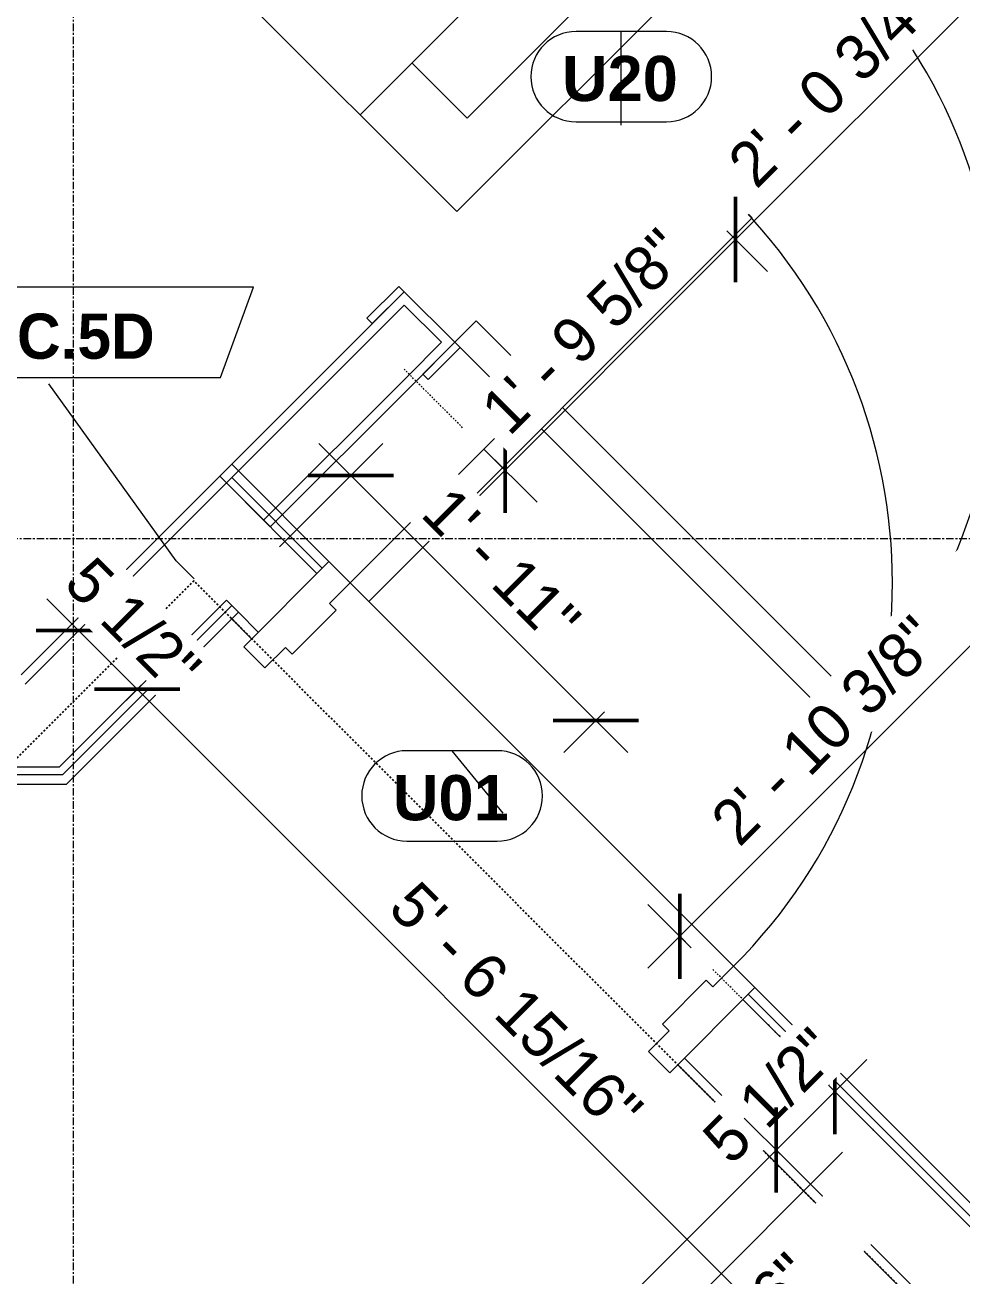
# Model space of a CAD drawing. Header units: inches. Extents: x -4058 to -1781, y 9814 to 12264.
# Drawn here: x -2503.5 to -2441.3, y 10418.3 to 10501.3 of the extents above; entities that cross this region are included whole.
import ezdxf

# ---------------------------------------------------------------- set-up
doc = ezdxf.new("R2010")
doc.units = ezdxf.units.IN
doc.header["$MEASUREMENT"] = 0
for name, pattern in [('Dash 3_32_', [0.1875, 0.09375, -0.09375]), ('Dash_2_', [0.25, 0.125, -0.125]), ('Grid Line 1_2_', [0.875, 0.5, -0.125, 0.125, -0.125])]:
    doc.linetypes.add(name, pattern=pattern)
for name, color, linetype, lineweight in [('0-1', 7, 'Continuous', 5), ('0-2', 7, 'Continuous', 9), ('A-ANNO-DIMS', 211, 'Continuous', 9), ('A-ANNO-DIMS-32', 211, 'Continuous', 9), ('A-DETL-1', 90, 'Dash 3_32_', 9), ('A-DOOR-1', 7, 'Continuous', 9), ('A-DOOR-2', 31, 'Continuous', 9), ('A-DOOR-FRAM-1', 7, 'Continuous', 9), ('A-DOOR-IDEN', 31, 'Continuous', 9), ('A-FLOR-2', 192, 'Continuous', 9), ('A-WALL-1', 7, 'Continuous', 9), ('A-WALL-2', 113, 'Continuous', 9), ('A-WALL-IDEN', 211, 'Continuous', 9), ('I-WALL-3', 7, 'Continuous', 9), ('P-SANR-FIXT', 6, 'Continuous', 9), ('S-GRID-1', 1, 'Grid Line 1_2_', 9)]:
    doc.layers.add(name, color=color, linetype=linetype, lineweight=lineweight)
doc.layers.add('0-3', color=250, linetype='Dash_2_')
doc.styles.add('Arial_B', font='arialbd.ttf', dxfattribs={"height": 3})
doc.styles.add('Century Gothic', font='ufonts.com_century-gothic.ttf', dxfattribs={"height": 3})
doc.styles.add('Century Gothic_B_1', font='GOTHICB.TTF', dxfattribs={"height": 3})
doc.dimstyles.new('THE_DIMENSION_STRING', dxfattribs={"dimscale": 12, "dimtxt": 3.132505, "dimasz": 0.333333, "dimexe": 0.25, "dimexo": 0.166667, "dimgap": 0.041667, "dimtad": 1, "dimdec": 4, "dimrnd": 0.0625, "dimzin": 3, "dimdsep": 46, "dimlunit": 4, "dimtxsty": 'Century Gothic', "dimblk1": 'OBLIQUE', "dimblk2": 'OBLIQUE', "dimsah": 1, "dimcen": 0.09, "dimdle": 0.25, "dimazin": 0, "dimtfac": 1, "dimtdec": 4, "dimtix": 1, "dimtmove": 0, "dimatfit": 3, "dimfxl": 1, "dimtvp": 1, "dimtfill": 1, "dimfrac": 2, "dimtolj": 1, "dimtzin": 0, "dimarcsym": 2})
doc.dimstyles.new('THE_DIMENSION_STRING_1', dxfattribs={"dimscale": 12, "dimtxt": 3.132505, "dimasz": 0.333333, "dimexe": 0.25, "dimexo": 0.166667, "dimgap": 0.041667, "dimtad": 1, "dimdec": 4, "dimrnd": 0.0625, "dimzin": 3, "dimdsep": 46, "dimlunit": 4, "dimtxsty": 'Century Gothic', "dimblk1": 'OBLIQUE', "dimblk2": 'OBLIQUE', "dimsah": 1, "dimcen": 0.09, "dimdle": 0.25, "dimazin": 0, "dimtfac": 1, "dimtdec": 4, "dimtix": 1, "dimtmove": 1, "dimatfit": 3, "dimfxl": 1, "dimtvp": 1, "dimtfill": 1, "dimfrac": 2, "dimtolj": 1, "dimtzin": 0, "dimarcsym": 2})
doc.dimstyles.new('THE_DIMENSION_STRING_4', dxfattribs={"dimscale": 12, "dimtxt": 3.132505, "dimasz": 0.333333, "dimexe": 0.25, "dimexo": 0.166667, "dimgap": 0.041667, "dimtad": 1, "dimdec": 4, "dimrnd": 0.0625, "dimzin": 3, "dimdsep": 46, "dimlunit": 4, "dimtxsty": 'Century Gothic', "dimblk1": 'OBLIQUE', "dimblk2": 'OBLIQUE', "dimsah": 1, "dimcen": 0.09, "dimdle": 0.25, "dimazin": 0, "dimtfac": 1, "dimtdec": 4, "dimtix": 1, "dimtmove": 0, "dimatfit": 3, "dimfxl": 1, "dimtvp": 1, "dimtfill": 1, "dimfrac": 2, "dimtolj": 1, "dimtzin": 0, "dimarcsym": 2})

# ---------------------------------------------------------------- blocks, each defined once
blk = doc.blocks.new('HOLLOW METAL - UNIT DOOR-2191977-UNIT PLANS - 1ST FLOOR')
at = {"layer": 'A-DOOR-1'}
for p, q in [((16.25, -3.875), (18, -3.875)), ((16.25, -39.875), (16.25, -3.875)), ((18, -3.875), (18, -39.875)), ((18, -39.875), (16.25, -39.875))]:
    blk.add_line(p, q, dxfattribs=at)
blk.add_arc((18, -3.875), 36, 180, 270, dxfattribs=at)
at = {"layer": 'A-DOOR-FRAM-1'}
for p, q in [((-20, 4.125), (-18, 4.125)), ((-20, -3.875), (-20, 4.125)), ((-18, 4.125), (-18, 2.1875)), ((18, 4.125), (20, 4.125)), ((18, 2.1875), (18, 4.125)), ((20, 4.125), (20, -3.875)), ((-18, 2.1875), (-17.375, 2.1875)), ((-17.375, 2.1875), (-17.375, -1.9375)), ((17.375, 2.1875), (18, 2.1875)), ((17.375, -1.9375), (17.375, 2.1875)), ((-18, -1.9375), (-18, -3.875)), ((-17.375, -1.9375), (-18, -1.9375)), ((18, -1.9375), (17.375, -1.9375)), ((18, -3.875), (18, -1.9375)), ((-18, -3.875), (-20, -3.875)), ((20, -3.875), (18, -3.875))]:
    blk.add_line(p, q, dxfattribs=at)
blk = doc.blocks.new('CTR - 1st Phase - Common Walls_rvt-1-UNIT PLANS - 1ST FLOOR')
at = {"layer": 'A-WALL-1'}
for p, q in [((-2490.181, 10470.908), (-2489.828, 10471.262)), ((-2489.828, 10471.262), (-2489.386, 10471.704)), ((-2483.817, 10465.251), (-2489.828, 10471.262)), ((-2494.07, 10467.019), (-2490.181, 10470.908)), ((-2484.171, 10464.898), (-2490.181, 10470.908)), ((-2494.512, 10466.577), (-2494.07, 10467.019)), ((-2503.55, 10457.539), (-2494.512, 10466.577)), ((-2490.623, 10462.688), (-2490.181, 10463.13)), ((-2490.269, 10462.334), (-2489.828, 10462.776)), ((-2489.828, 10462.776), (-2490.181, 10463.13)), ((-2490.181, 10463.13), (-2489.828, 10462.776)), ((-2489.386, 10462.334), (-2489.828, 10462.776)), ((-2489.828, 10462.776), (-2489.386, 10462.334)), ((-2501.272, 10452.039), (-2490.623, 10462.688)), ((-2501.064, 10451.539), (-2490.269, 10462.334)), ((-2489.828, 10461.892), (-2489.386, 10462.334)), ((-2488.06, 10461.009), (-2489.386, 10462.334)), ((-2501.272, 10452.039), (-2509.05, 10452.039)), ((-2501.772, 10451.539), (-2510.434, 10451.539)), ((-2501.064, 10451.539), (-2501.772, 10451.539)), ((-2437.812, 10418.539), (-2455.886, 10436.613)), ((-2437.105, 10418.539), (-2455.533, 10436.967)), ((-2443.636, 10416.585), (-2459.776, 10432.724))]:
    blk.add_line(p, q, dxfattribs=at)
at = {"layer": 'I-WALL-3'}
for p, q in [((-2489.828, 10472.145), (-2494.954, 10467.019)), ((-2489.386, 10471.704), (-2489.828, 10472.145)), ((-2483.375, 10465.693), (-2489.386, 10471.704)), ((-2494.954, 10467.019), (-2503.809, 10458.164)), ((-2500.806, 10450.914), (-2489.828, 10461.892)), ((-2489.828, 10461.892), (-2488.502, 10460.567)), ((-2511.059, 10450.914), (-2501.689, 10450.914)), ((-2501.689, 10450.914), (-2500.806, 10450.914)), ((-2437.471, 10419.789), (-2455.091, 10437.409)), ((-2460.217, 10432.282), (-2444.078, 10416.143))]:
    blk.add_line(p, q, dxfattribs=at)
at = {"layer": '0-2', "rotation": 134.9999999999948}
blk.add_blockref('HOLLOW METAL - UNIT DOOR-2191977-UNIT PLANS - 1ST FLOOR', (-2471.973, 10448.811), dxfattribs=at)
blk = doc.blocks.new('SWING - SINGLE - FLUSH - SWING - FLUSH - 3-0 x 6-8 - PASSAGE-4202136-UNIT PLANS - 1ST FLOOR')
at = {"layer": 'A-DOOR-2'}
for p, q in [((16, 2.375), (16, 38.386)), ((18, 38.386), (16, 38.386)), ((18, 2.375), (18, 38.386)), ((-18, 2.875), (-21, 2.875)), ((-21, 2.875), (-21, 2.375)), ((-18, 2.375), (-18, 2.875)), ((21, 2.875), (18, 2.875)), ((18, 2.875), (18, 2.375)), ((21, 2.375), (21, 2.875)), ((-21, 2.375), (-18, 2.375)), ((18, 2.375), (16, 2.375)), ((18, 2.375), (21, 2.375)), ((-18, -2.375), (-21, -2.375)), ((-21, -2.375), (-21, -2.875)), ((-18, -2.875), (-18, -2.375)), ((21, -2.375), (18, -2.375)), ((18, -2.375), (18, -2.875)), ((21, -2.875), (21, -2.375)), ((-21, -2.875), (-18, -2.875)), ((18, -2.875), (21, -2.875))]:
    blk.add_line(p, q, dxfattribs=at)
blk.add_arc((18, 2.375), 36.067, 93.17885, 180, dxfattribs=at)
blk = doc.blocks.new('SWING - SINGLE - FLUSH - SWING - FLUSH - 3-0 x 6-8 - PASSAGE-4202138-UNIT PLANS - 1ST FLOOR')
at = {"layer": 'A-DOOR-2'}
for p, q in [((16, 10.5), (16, 38.386)), ((18, 38.386), (16, 38.386)), ((18, 10.5), (18, 38.386)), ((16, 2.375), (16, 8.75)), ((18, 2.375), (18, 8.75)), ((-18, 2.875), (-21, 2.875)), ((-21, 2.875), (-21, 2.375)), ((-18, 2.375), (-18, 2.875)), ((21, 2.875), (18, 2.875)), ((18, 2.875), (18, 2.375)), ((21, 2.375), (21, 2.875)), ((-21, 2.375), (-18, 2.375)), ((18, 2.375), (16, 2.375)), ((18, 2.375), (21, 2.375)), ((-18, -2.375), (-21, -2.375)), ((-21, -2.375), (-21, -2.875)), ((-18, -2.875), (-18, -2.375)), ((21, -2.375), (18, -2.375)), ((18, -2.375), (18, -2.875)), ((21, -2.875), (21, -2.375)), ((-21, -2.875), (-18, -2.875)), ((18, -2.875), (21, -2.875))]:
    blk.add_line(p, q, dxfattribs=at)
blk.add_arc((18, 2.375), 36.067, 93.17885, 180, dxfattribs=at)
blk = doc.blocks.new('Stacked Washer and Dryer - 26_x25_ - Private-3627842-UNIT PLANS - 1ST FLOOR')
at = {"layer": 'P-SANR-FIXT'}
for p, q in [((0, 13.625), (32.4375, 13.625)), ((0, 13.625), (0, -13.625)), ((23.34375, -13.625), (23.34375, 13.625)), ((32.4375, 13.625), (32.4375, -13.625)), ((28.53125, 8.75), (23.34375, 8.75)), ((28.53125, -8.75), (28.53125, 8.75)), ((23.34375, -8.75), (28.53125, -8.75)), ((32.4375, -13.625), (0, -13.625))]:
    blk.add_line(p, q, dxfattribs=at)
blk = doc.blocks.new('DIMBLOCK120-UNIT PLANS - 1ST FLOOR')
at = {"layer": 'A-ANNO-DIMS-32', "lineweight": 50}
for p, q in [((-2435.779, 10465.116), (-2435.779, 10467.944)), ((-2435.779, 10465.116), (-2435.779, 10462.287)), ((-2460.084, 10440.811), (-2460.084, 10443.639)), ((-2460.084, 10440.811), (-2460.084, 10437.982))]:
    blk.add_line(p, q, dxfattribs=at)
at = {"layer": 'A-ANNO-DIMS-32'}
for p, q in [((-2435.193, 10464.53), (-2437.9, 10467.237)), ((-2435.779, 10465.116), (-2462.205, 10438.689)), ((-2435.779, 10465.116), (-2435.193, 10464.53)), ((-2459.327, 10440.054), (-2462.205, 10442.932)), ((-2460.084, 10440.811), (-2459.327, 10440.054))]:
    blk.add_line(p, q, dxfattribs=at)
at = {"layer": 'A-ANNO-DIMS-32', "color": 0, "insert": (-2458.247, 10448.793), "char_height": 3, "width": 24.5827, "attachment_point": 1, "rotation": 45, "line_spacing_factor": 0.984502, "style": 'Century Gothic', "bg_fill": 3, "box_fill_scale": 1.25, "bg_fill_color": 256, "bg_fill_true_color": 13158600, "bg_fill_transparency": 0}
blk.add_mtext('2\' - 10 3/8"', dxfattribs=at)
blk = doc.blocks.new('_Oblique')
at = {"color": 0, "linetype": 'ByBlock', "lineweight": -2}
blk.add_line((-0.5, -0.5), (0.5, 0.5), dxfattribs=at)
blk = doc.blocks.new('DIMBLOCK132-UNIT PLANS - 1ST FLOOR')
at = {"layer": 'A-ANNO-DIMS-32', "lineweight": 50}
for p, q in [((-2456.376, 10487.06), (-2456.376, 10489.889)), ((-2456.376, 10487.06), (-2456.376, 10484.232)), ((-2471.68, 10471.756), (-2471.68, 10474.585)), ((-2471.68, 10471.756), (-2471.68, 10468.928))]:
    blk.add_line(p, q, dxfattribs=at)
at = {"layer": 'A-ANNO-DIMS-32'}
for p, q in [((-2473.801, 10469.635), (-2456.376, 10487.06)), ((-2456.962, 10487.646), (-2454.255, 10484.939)), ((-2456.376, 10487.06), (-2456.962, 10487.646)), ((-2473.082, 10473.158), (-2469.558, 10469.635)), ((-2471.68, 10471.756), (-2473.082, 10473.158))]:
    blk.add_line(p, q, dxfattribs=at)
at = {"layer": 'A-ANNO-DIMS-32', "color": 0, "insert": (-2473.517, 10476.064), "char_height": 3, "width": 21.77837, "attachment_point": 1, "rotation": 45, "line_spacing_factor": 0.984502, "style": 'Century Gothic', "bg_fill": 3, "box_fill_scale": 1.25, "bg_fill_color": 256, "bg_fill_true_color": 13158600, "bg_fill_transparency": 0}
blk.add_mtext('1\' - 9 5/8"', dxfattribs=at)
blk = doc.blocks.new('DIMBLOCK133-UNIT PLANS - 1ST FLOOR')
at = {"layer": 'A-ANNO-DIMS-32'}
for p, q in [((-2445.051, 10510.734), (-2436.755, 10502.438)), ((-2438.877, 10504.559), (-2445.051, 10510.734)), ((-2456.376, 10487.06), (-2438.877, 10504.559)), ((-2456.962, 10487.646), (-2454.255, 10484.939)), ((-2456.376, 10487.06), (-2456.962, 10487.646))]:
    blk.add_line(p, q, dxfattribs=at)
at = {"layer": 'A-ANNO-DIMS-32', "lineweight": 50}
for p, q in [((-2438.877, 10504.559), (-2438.877, 10507.388)), ((-2438.877, 10504.559), (-2438.877, 10501.731)), ((-2456.376, 10487.06), (-2456.376, 10489.889)), ((-2456.376, 10487.06), (-2456.376, 10484.232))]:
    blk.add_line(p, q, dxfattribs=at)
at = {"layer": 'A-ANNO-DIMS-32', "color": 0, "insert": (-2457.115, 10492.466), "char_height": 3, "width": 21.77837, "attachment_point": 1, "rotation": 45, "line_spacing_factor": 0.984502, "style": 'Century Gothic', "bg_fill": 3, "box_fill_scale": 1.25, "bg_fill_color": 256, "bg_fill_true_color": 13158600, "bg_fill_transparency": 0}
blk.add_mtext('2\' - 0 3/4"', dxfattribs=at)
blk = doc.blocks.new('Wall Tag - Arch Wall-3956453-UNIT PLANS - 1ST FLOOR')
at = {"layer": 'A-WALL-IDEN'}
for p, q in [((-0.3561, 0.0937), (-0.4244, -0.0937)), ((0.4244, 0.0937), (-0.3561, 0.0937)), ((0.3561, -0.0937), (0.4244, 0.0937)), ((-0.4244, -0.0937), (0.3561, -0.0937))]:
    blk.add_line(p, q, dxfattribs=at)
blk = doc.blocks.new('DIMBLOCK902-UNIT PLANS - 1ST FLOOR')
at = {"layer": 'A-ANNO-DIMS-32'}
for p, q in [((-2486.646, 10466.665), (-2479.793, 10473.517)), ((-2484.036, 10473.517), (-2463.53, 10453.011)), ((-2481.915, 10471.396), (-2486.646, 10466.665)), ((-2465.066, 10455.719), (-2467.773, 10453.011)), ((-2465.651, 10455.133), (-2465.066, 10455.719))]:
    blk.add_line(p, q, dxfattribs=at)
at = {"layer": 'A-ANNO-DIMS-32', "lineweight": 50}
for p, q in [((-2481.915, 10471.396), (-2484.743, 10471.396)), ((-2481.915, 10471.396), (-2479.086, 10471.396)), ((-2465.651, 10455.133), (-2468.48, 10455.133)), ((-2465.651, 10455.133), (-2462.823, 10455.133))]:
    blk.add_line(p, q, dxfattribs=at)
at = {"layer": 'A-ANNO-DIMS-32', "color": 0, "insert": (-2475.246, 10470.873), "char_height": 3, "width": 15.39402, "attachment_point": 1, "rotation": 315, "line_spacing_factor": 0.984502, "style": 'Century Gothic', "bg_fill": 3, "box_fill_scale": 1.25, "bg_fill_color": 256, "bg_fill_true_color": 13158600, "bg_fill_transparency": 0}
blk.add_mtext('1\' - 11"', dxfattribs=at)
blk = doc.blocks.new('DIMBLOCK961-UNIT PLANS - 1ST FLOOR')
at = {"layer": 'A-ANNO-DIMS-32', "lineweight": 50}
for p, q in [((-2449.789, 10430.516), (-2449.789, 10433.345)), ((-2449.789, 10430.516), (-2449.789, 10427.688)), ((-2453.678, 10426.627), (-2453.678, 10429.455)), ((-2453.678, 10426.627), (-2453.678, 10423.799))]:
    blk.add_line(p, q, dxfattribs=at)
at = {"layer": 'A-ANNO-DIMS-32'}
for p, q in [((-2447.668, 10432.637), (-2453.678, 10426.627)), ((-2449.203, 10429.93), (-2451.91, 10432.637)), ((-2449.789, 10430.516), (-2449.203, 10429.93)), ((-2453.092, 10426.041), (-2455.8, 10428.748)), ((-2453.678, 10426.627), (-2453.092, 10426.041))]:
    blk.add_line(p, q, dxfattribs=at)
at = {"layer": 'A-ANNO-DIMS-32', "color": 0, "insert": (-2458.797, 10427.654), "char_height": 3, "width": 13.54435, "attachment_point": 1, "rotation": 45, "line_spacing_factor": 0.984502, "style": 'Century Gothic', "bg_fill": 3, "box_fill_scale": 1.25, "bg_fill_color": 256, "bg_fill_true_color": 13158600, "bg_fill_transparency": 0}
blk.add_mtext('5 1/2"', dxfattribs=at)
blk = doc.blocks.new('DIMBLOCK962-UNIT PLANS - 1ST FLOOR')
at = {"layer": 'A-ANNO-DIMS-32'}
for p, q in [((-2453.092, 10426.041), (-2455.8, 10428.748)), ((-2453.678, 10426.627), (-2501.031, 10379.274)), ((-2453.678, 10426.627), (-2453.092, 10426.041)), ((-2501.979, 10380.221), (-2498.91, 10377.153)), ((-2501.031, 10379.274), (-2501.979, 10380.221))]:
    blk.add_line(p, q, dxfattribs=at)
at = {"layer": 'A-ANNO-DIMS-32', "lineweight": 50}
for p, q in [((-2453.678, 10426.627), (-2453.678, 10429.455)), ((-2453.678, 10426.627), (-2453.678, 10423.799)), ((-2501.031, 10379.274), (-2501.031, 10382.102)), ((-2501.031, 10379.274), (-2501.031, 10376.446))]:
    blk.add_line(p, q, dxfattribs=at)
at = {"layer": 'A-ANNO-DIMS-32'}
blk.add_ellipse((-2471.762, 10408.543), major_axis=(5.593, 5.593), ratio=0.821712, start_param=3.141593, end_param=4.712389, dxfattribs=at)
at = {"layer": 'A-ANNO-DIMS-32', "color": 0, "insert": (-2468.145, 10404.926), "char_height": 3, "width": 27.38704, "attachment_point": 1, "rotation": 45, "line_spacing_factor": 0.984502, "style": 'Century Gothic', "bg_fill": 3, "box_fill_scale": 1.25, "bg_fill_color": 256, "bg_fill_true_color": 13158600, "bg_fill_transparency": 0}
blk.add_mtext('5\' - 6 15/16"', dxfattribs=at)
blk = doc.blocks.new('DIMBLOCK964-UNIT PLANS - 1ST FLOOR')
at = {"layer": 'A-ANNO-DIMS-32'}
for p, q in [((-2502.109, 10463.223), (-2496.098, 10457.213)), ((-2499.402, 10461.687), (-2502.109, 10458.98)), ((-2499.987, 10461.102), (-2499.402, 10461.687)), ((-2495.513, 10457.798), (-2498.22, 10455.091)), ((-2496.098, 10457.213), (-2495.513, 10457.798))]:
    blk.add_line(p, q, dxfattribs=at)
at = {"layer": 'A-ANNO-DIMS-32', "lineweight": 50}
for p, q in [((-2499.987, 10461.102), (-2502.816, 10461.102)), ((-2499.987, 10461.102), (-2497.159, 10461.102)), ((-2496.098, 10457.213), (-2498.927, 10457.213)), ((-2496.098, 10457.213), (-2493.27, 10457.213))]:
    blk.add_line(p, q, dxfattribs=at)
at = {"layer": 'A-ANNO-DIMS-32', "color": 0, "insert": (-2498.961, 10466.22), "char_height": 3, "width": 13.54435, "attachment_point": 1, "rotation": 315, "line_spacing_factor": 0.984502, "style": 'Century Gothic', "bg_fill": 3, "box_fill_scale": 1.25, "bg_fill_color": 256, "bg_fill_true_color": 13158600, "bg_fill_transparency": 0}
blk.add_mtext('5 1/2"', dxfattribs=at)
blk = doc.blocks.new('DIMBLOCK965-UNIT PLANS - 1ST FLOOR')
at = {"layer": 'A-ANNO-DIMS-32'}
for p, q in [((-2495.513, 10457.798), (-2498.22, 10455.091)), ((-2496.098, 10457.213), (-2495.513, 10457.798)), ((-2496.098, 10457.213), (-2448.758, 10409.872)), ((-2448.172, 10410.458), (-2450.879, 10407.751)), ((-2448.758, 10409.872), (-2448.172, 10410.458))]:
    blk.add_line(p, q, dxfattribs=at)
at = {"layer": 'A-ANNO-DIMS-32', "lineweight": 50}
for p, q in [((-2496.098, 10457.213), (-2498.927, 10457.213)), ((-2496.098, 10457.213), (-2493.27, 10457.213)), ((-2448.758, 10409.872), (-2451.586, 10409.872)), ((-2448.758, 10409.872), (-2445.929, 10409.872))]:
    blk.add_line(p, q, dxfattribs=at)
at = {"layer": 'A-ANNO-DIMS-32', "color": 0, "insert": (-2477.425, 10444.684), "char_height": 3, "width": 27.38704, "attachment_point": 1, "rotation": 315, "line_spacing_factor": 0.984502, "style": 'Century Gothic', "bg_fill": 3, "box_fill_scale": 1.25, "bg_fill_color": 256, "bg_fill_true_color": 13158600, "bg_fill_transparency": 0}
blk.add_mtext('5\' - 6 15/16"', dxfattribs=at)
blk = doc.blocks.new('Door Tag - Type Mark-2601225-UNIT PLANS - 1ST FLOOR')
at = {"layer": 'A-DOOR-IDEN'}
for p, q in [((0.09375, 0.09375), (-0.09375, 0.09375)), ((-0.09375, -0.09375), (0.09375, -0.09375))]:
    blk.add_line(p, q, dxfattribs=at)
for centre, start, end in [((-0.09375, 0), 90, 270), ((0.09375, 0), 270, 90)]:
    blk.add_arc(centre, 0.09375, start, end, dxfattribs=at)

msp = doc.modelspace()

# ---------------------------------------------------------------- linework, layer by layer
at = {"layer": '0-3'}
for p, q in [((-2492.33811, 10464.40299), (-2505.8267, 10450.9144)), ((-2439.28702, 10411.3519), (-2492.33811, 10464.40299))]:
    msp.add_line(p, q, dxfattribs=at)
at = {"layer": 'A-DETL-1'}
for p, q in [((-2474.49575, 10474.57256), (-2478.38484, 10478.46165)), ((-2444.51464, 10425.24157), (-2457.91237, 10438.63931))]:
    msp.add_line(p, q, dxfattribs=at)
at = {"layer": 'A-DOOR-IDEN'}
msp.add_line((-2463.96497, 10494.64928), (-2463.96497, 10500.8736), dxfattribs=at)
at = {"layer": 'A-FLOR-2'}
msp.add_line((-2480.72354, 10463.04147), (-2456.50514, 10438.82306), dxfattribs=at)
at = {"layer": 'A-WALL-2'}
for p, q in [((-2478.37228, 10483.60074), (-2481.12304, 10480.84998)), ((-2475.01352, 10480.24198), (-2478.37228, 10483.60074)), ((-2478.37228, 10482.71685), (-2480.6811, 10480.40803)), ((-2475.8974, 10480.24198), (-2478.37228, 10482.71685)), ((-2481.12304, 10480.84998), (-2490.62304, 10471.34998)), ((-2480.6811, 10480.40803), (-2490.1811, 10470.90803)), ((-2478.20622, 10477.93316), (-2475.8974, 10480.24198)), ((-2477.76428, 10477.49122), (-2475.01352, 10480.24198)), ((-2478.20622, 10477.93316), (-2487.70622, 10468.43316)), ((-2487.26428, 10467.99122), (-2477.76428, 10477.49122)), ((-2490.62304, 10471.34998), (-2487.26428, 10467.99122))]:
    msp.add_line(p, q, dxfattribs=at)
at = {"layer": 'A-WALL-IDEN'}
for p, q in [((-2493.522, 10465.73479), (-2501.96364, 10477.48291)), ((-2492.31685, 10464.52964), (-2493.522, 10465.73479)), ((-2449.28353, 10426.47493), (-2460.76852, 10414.98994))]:
    msp.add_line(p, q, dxfattribs=at)

# ---------------------------------------------------------------- block references
at = {"layer": '0-1'}
msp.add_blockref('CTR - 1st Phase - Common Walls_rvt-1-UNIT PLANS - 1ST FLOOR', (0, 0), dxfattribs=at)
at = {"layer": 'A-DOOR-2'}
for name, p, rotation in [('SWING - SINGLE - FLUSH - SWING - FLUSH - 3-0 x 6-8 - PASSAGE-4202138-UNIT PLANS - 1ST FLOOR', (-2463.96497, 10494.64928), 225.0000000000278), ('SWING - SINGLE - FLUSH - SWING - FLUSH - 3-0 x 6-8 - PASSAGE-4202136-UNIT PLANS - 1ST FLOOR', (-2415.61892, 10444.95556), 45.00000000006675)]:
    msp.add_blockref(name, p, dxfattribs=dict(at, rotation=rotation))
at = {"layer": 'A-WALL-IDEN', "xscale": 31.99999999999999, "yscale": 31.99999999999999, "zscale": 31.99999999999999}
msp.add_blockref('Wall Tag - Arch Wall-3956453-UNIT PLANS - 1ST FLOOR', (-2501.96364, 10480.90093), dxfattribs=at)
at = {"layer": 'P-SANR-FIXT', "rotation": 314.9999999999666}
msp.add_blockref('Stacked Washer and Dryer - 26_x25_ - Private-3627842-UNIT PLANS - 1ST FLOOR', (-2488.17932, 10521.48794), dxfattribs=at)

# ---------------------------------------------------------------- texts
at = {"layer": 'A-DOOR-IDEN', "insert": (-2467.89686, 10499.25346), "char_height": 3, "width": 9.393, "attachment_point": 1, "style": 'Arial_B'}
msp.add_mtext('U20', dxfattribs=at)
at = {"layer": 'A-WALL-IDEN', "insert": (-2510.09924, 10482.14846), "char_height": 3, "width": 19.594, "attachment_point": 1, "style": 'Century Gothic_B_1'}
msp.add_mtext('W6C.5D', dxfattribs=at)

# ---------------------------------------------------------------- next in the draw order: dimensions: what is measured, and where the dimension line sits
at = {"layer": 'A-ANNO-DIMS'}
for base, p1, p2, override, picture, middle in [((-2456.37587, 10487.06017), (-2474.49575, 10474.57256), (-2458.37587, 10489.06017), {"dimpost": '<>', "dimfxl": 21.673521}, 'DIMBLOCK132-UNIT PLANS - 1ST FLOOR', (-2465.61284, 10480.9934)), ((-2460.08375, 10440.81069), (-2433.7789, 10463.11554), (-2457.91237, 10438.63931), {"dimpost": '<>', "dimfxl": 34.373103}, 'DIMBLOCK120-UNIT PLANS - 1ST FLOOR', (-2449.51643, 10454.54822))]:
    dim = msp.add_linear_dim(base=base, p1=p1, p2=p2, angle=45, dimstyle='THE_DIMENSION_STRING', override=override, dxfattribs=at)
    dim.commit()
    dim.dimension.update_dxf_attribs({"geometry": picture, "text_midpoint": middle})

# ---------------------------------------------------------------- next in the draw order: dimensions: what is measured, and where the dimension line sits
for base, p1, p2, angle, dimstyle, override, picture, middle in [((-2438.87657, 10504.55947), (-2458.37587, 10489.06017), (-2446.46568, 10512.14858), 45, 'THE_DIMENSION_STRING', {"dimpost": '<>', "dimfxl": 25.979357}, 'DIMBLOCK133-UNIT PLANS - 1ST FLOOR', (-2449.21132, 10497.39492)), ((-2465.65133, 10455.13272), (-2488.05978, 10465.25118), (-2463.65133, 10457.13272), 315, 'THE_DIMENSION_STRING_4', {"dimpost": '<>', "dimfxl": 25.723177}, 'DIMBLOCK902-UNIT PLANS - 1ST FLOOR', (-2472.36884, 10464.67866)), ((-2453.67823, 10426.627), (-2447.78915, 10428.51609), (-2451.67823, 10424.627), 45, 'THE_DIMENSION_STRING_4', {"dimpost": '<>', "dimfxl": 5.5}, 'DIMBLOCK961-UNIT PLANS - 1ST FLOOR', (-2453.31879, 10430.15664))]:
    dim = msp.add_linear_dim(base=base, p1=p1, p2=p2, angle=angle, dimstyle=dimstyle, override=override, dxfattribs=at)
    dim.commit()
    dim.dimension.update_dxf_attribs({"geometry": picture, "text_midpoint": middle})

# ---------------------------------------------------------------- next in the draw order: block references
at = {"layer": 'A-DOOR-IDEN', "xscale": 31.99999999999999, "yscale": 31.99999999999999, "zscale": 31.99999999999999}
msp.add_blockref('Door Tag - Type Mark-2601225-UNIT PLANS - 1ST FLOOR', (-2463.96497, 10497.8736), dxfattribs=at)

# ---------------------------------------------------------------- next in the draw order: dimensions: what is measured, and where the dimension line sits
at = {"layer": 'A-ANNO-DIMS'}
dim = msp.add_linear_dim(base=(-2496.09837, 10457.21258), p1=(-2497.98746, 10463.10167), p2=(-2494.09837, 10459.21258), angle=315, dimstyle='THE_DIMENSION_STRING_4', override={"dimpost": '<>', "dimfxl": 5.5}, dxfattribs=at)
dim.commit()
dim.dimension.update_dxf_attribs({"geometry": 'DIMBLOCK964-UNIT PLANS - 1ST FLOOR', "text_midpoint": (-2496.45781, 10460.74223)})
dim = msp.add_linear_dim(base=(-2501.03126, 10379.27397), p1=(-2451.67823, 10424.627), p2=(-2500.56445, 10378.80716), angle=45, dimstyle='THE_DIMENSION_STRING_1', override={"dimpost": '<>', "dimfxl": 67.002384}, dxfattribs=at)
dim.commit()
dim.dimension.update_dxf_attribs({"geometry": 'DIMBLOCK962-UNIT PLANS - 1ST FLOOR', "text_midpoint": (-2457.04818, 10413.19481), "dimtype": 160, "text_rotation": 45})

# ---------------------------------------------------------------- next in the draw order: linework, layer by layer
at = {"layer": 'S-GRID-1'}
for p, q in [((-2500.32374, 9814.0266), (-2500.32374, 12247.50061)), ((-1781.27288, 10467.1894), (-4041.7795, 10467.1894))]:
    msp.add_line(p, q, dxfattribs=at)

# ---------------------------------------------------------------- next in the draw order: dimensions: what is measured, and where the dimension line sits
at = {"layer": 'A-ANNO-DIMS'}
dim = msp.add_linear_dim(base=(-2448.75791, 10409.87212), p1=(-2494.09837, 10459.21258), p2=(-2446.75791, 10411.87212), angle=315, dimstyle='THE_DIMENSION_STRING_4', override={"dimpost": '<>', "dimfxl": 66.949524}, dxfattribs=at)
dim.commit()
dim.dimension.update_dxf_attribs({"geometry": 'DIMBLOCK965-UNIT PLANS - 1ST FLOOR', "text_midpoint": (-2470.84304, 10435.12745)})

# ---------------------------------------------------------------- next in the draw order: linework, layer by layer
at = {"layer": 'A-DOOR-IDEN'}
msp.add_line((-2471.79632, 10448.98772), (-2475.19316, 10453.13268), dxfattribs=at)

# ---------------------------------------------------------------- next in the draw order: block references
at = {"layer": 'A-DOOR-IDEN', "xscale": 31.99999999999999, "yscale": 31.99999999999999, "zscale": 31.99999999999999}
msp.add_blockref('Door Tag - Type Mark-2601225-UNIT PLANS - 1ST FLOOR', (-2475.19316, 10450.13268), dxfattribs=at)

# ---------------------------------------------------------------- next in the draw order: texts
at = {"layer": 'A-DOOR-IDEN', "insert": (-2479.12505, 10451.51254), "char_height": 3, "width": 9.393, "attachment_point": 1, "style": 'Arial_B'}
msp.add_mtext('U01', dxfattribs=at)

doc.saveas('drawing.dxf')
